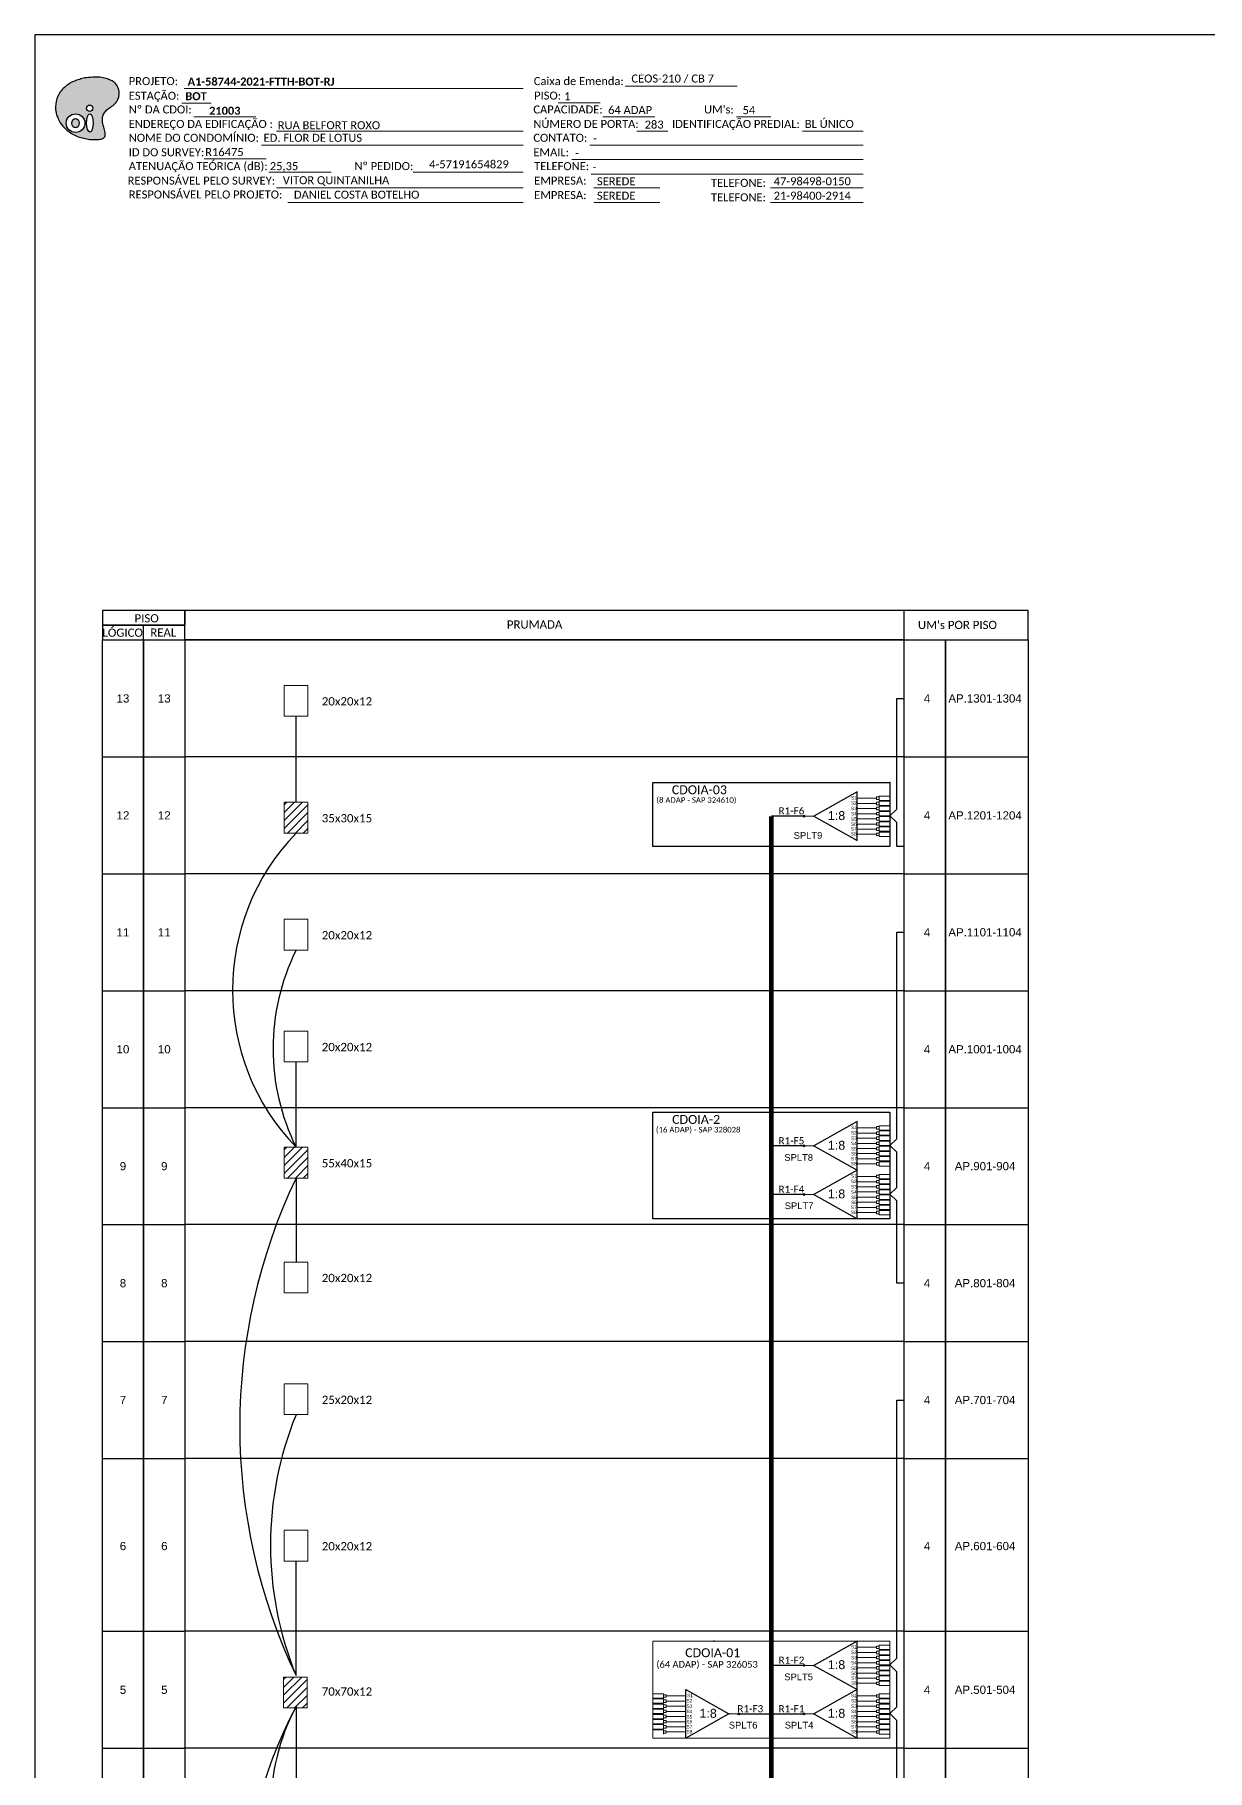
# Model space of a CAD drawing. Header units: millimetres. Extents: x 28810 to 29648, y 293521 to 294115.
# Drawn here: x 28809.7 to 29072.4, y 293726.1 to 294114.9 of the extents above; entities that cross this region are included whole.
import ezdxf
from ezdxf.enums import TextEntityAlignment as Align

# ---------------------------------------------------------------- set-up
doc = ezdxf.new("R2010")
doc.units = ezdxf.units.MM
doc.styles.add('ARIAL', font='arial.ttf')
doc.styles.add('WMF-Calibri0', font='calibri.ttf')
doc.styles.add('WMF-Calibri1', font='calibrib.ttf')

# ---------------------------------------------------------------- blocks, each defined once
blk = doc.blocks.new('OI')
h = blk.add_hatch(color=40)
edge = h.paths.add_edge_path()
edge.add_spline(control_points=[(4.35, -0.67), (3.92, -0.99), (3.26, -1.5), (2.81, -2.59), (2.9, -3.5), (3.06, -4.27), (3.31, -4.85), (3.37, -5.39), (3.4, -5.88), (3.2, -6.4), (2.54, -6.61), (1.65, -6.63), (0.55, -6.67), (-0.56, -6.42), (-1.61, -6.14), (-2.77, -5.61), (-3.92, -4.77), (-4.89, -3.7), (-5.34, -2.65), (-5.6, -1.94), (-5.85, -0.96), (-5.71, 0.47), (-5.1, 2.02), (-4.14, 3.02), (-3.3, 3.61), (-2.37, 4.16), (-1.36, 4.44), (-0.56, 4.7), (0.79, 4.85), (2.24, 4.97), (3.79, 4.57), (4.67, 4.21), (5.44, 3.65), (5.76, 2.99), (6.03, 2.21), (6.01, 1.46), (5.72, 0.64), (5.31, 0.08), (4.88, -0.38), (4.51, -0.55), (4.35, -0.67)], knot_values=[0, 0, 0, 0, 1.60434, 2.417191, 3.427595, 4.282808, 4.776746, 5.304182, 5.888771, 6.258406, 6.858137, 7.79129, 8.986195, 10.124242, 11.187857, 12.242908, 13.953784, 15.414161, 16.515391, 17.349188, 17.675853, 19.552021, 21.515531, 22.568638, 23.63245, 24.621084, 25.782718, 26.745347, 27.142653, 29.870543, 31.004649, 31.921532, 32.709589, 33.801391, 34.042471, 35.192333, 35.971461, 36.628871, 37.254359, 37.836911, 37.836911, 37.836911, 37.836911], degree=3, periodic=0)
h.paths.add_polyline_path([(1.13, -0.87, -1), (-0.04, -0.87, -1)], flags=16)
edge = h.paths.add_edge_path(flags=16)
edge.add_ellipse((0.56, -3.59), major_axis=(-0.02, 1.71), ratio=0.361305, start_angle=0, end_angle=360)
h.paths.add_polyline_path([(-0.36, -3.62, -1), (-3.8, -3.62, -1)], flags=16)
edge = h.paths.add_edge_path(flags=0)
edge.add_ellipse((-2.08, -3.62), major_axis=(0, 0.885), ratio=0.758294, start_angle=0, end_angle=360)
at = {"color": 40}
for centre, radius in [((-2.08, -3.62), 1.72), ((0.54, -0.87), 0.587)]:
    blk.add_circle(centre, radius, dxfattribs=at)
blk.add_ellipse((-2.08, -3.62), major_axis=(0, 0.885), ratio=0.758294, start_param=-3.141592653589792, end_param=3.141592653589792, dxfattribs=at)
blk.add_ellipse((0.56, -3.59), major_axis=(-0.02, 1.71), ratio=0.361305, dxfattribs=at)
at = {"color": 40, "start_tangent": (-0.800898, -0.598801), "end_tangent": (-0.800898, -0.598801)}
blk.add_spline([(4.35, -0.67), (3.2, -1.78), (2.9, -2.54), (2.92, -3.55), (3.12, -4.38), (3.28, -4.85), (3.37, -5.37), (3.35, -5.95), (3.2, -6.29), (2.66, -6.55), (1.73, -6.63), (0.54, -6.62), (-0.58, -6.41), (-1.6, -6.11), (-2.56, -5.67), (-3.95, -4.67), (-4.89, -3.56), (-5.37, -2.56), (-5.64, -1.78), (-5.72, -1.46), (-5.63, 0.42), (-4.84, 2.22), (-4.13, 2.99), (-3.27, 3.62), (-2.4, 4.09), (-1.3, 4.47), (-0.37, 4.72), (0.02, 4.77), (2.75, 4.8), (3.85, 4.53), (4.69, 4.16), (5.31, 3.68), (5.85, 2.73), (5.93, 2.5), (5.94, 1.35), (5.67, 0.62), (5.29, 0.08), (4.84, -0.36), (4.35, -0.67)], degree=3, dxfattribs=at)
blk = doc.blocks.new('SPLITTER_')
blk.add_point((0, 0))
at = {"style": 'ARIAL', "flags": 4}
blk.add_attdef('SPLT', (0, -3.26), '', height=1.5, dxfattribs=at)
blk = doc.blocks.new('LEG_64ADAP_ESQ')
blk.add_point((0, 0))
at = {"color": 1, "style": 'WMF-Calibri0', "flags": 4}
blk.add_attdef('CDO', (-4.08, -3.61), '', height=2, dxfattribs=at)
blk.add_attdef('MODELO', text='', height=1.5, dxfattribs=at).set_placement((-1.47, -5.97), align=Align.CENTER)
blk = doc.blocks.new('A$C415C251F')
at = {"color": 3}
blk.add_point((0, 0), dxfattribs=at)
blk = doc.blocks.new('SPLT_1-8_SC-APC')
at = {"color": 1}
blk.add_lwpolyline([(-7.37, -2.1), (-17.04, -7.55), (-7.37, -13), (-7.37, -2.1)], dxfattribs=at)
at = {"color": 3, "lineweight": 0}
for points in [[(-2.99, -3.51), (-7.37, -3.51)], [(-2.41, -3.02), (-2.41, -4)], [(-2.41, -3.02), (0, -3.02)], [(-7.37, -4.66), (-2.99, -4.66)], [(-7.37, -5.82), (-2.99, -5.82)], [(-7.37, -6.97), (-2.99, -6.97)], [(-2.41, -4), (0, -4)], [(-2.41, -4.17), (-2.41, -5.16)], [(-2.41, -4.17), (0, -4.17)], [(-2.41, -5.16), (0, -5.16)], [(-2.41, -5.32), (-2.41, -6.31)], [(-2.41, -5.32), (0, -5.32)], [(-2.41, -6.31), (0, -6.31)], [(-2.41, -6.48), (-2.41, -7.46)], [(-2.41, -6.48), (0, -6.48)], [(-2.41, -7.46), (0, -7.46)], [(-2.41, -7.63), (-2.41, -8.62)], [(-2.41, -7.63), (0, -7.63)], [(-7.37, -8.12), (-2.99, -8.12)], [(-7.37, -9.28), (-2.99, -9.28)], [(-7.37, -10.43), (-2.99, -10.43)], [(-7.37, -11.58), (-2.99, -11.58)], [(-2.41, -8.62), (0, -8.62)], [(-2.41, -8.78), (-2.41, -9.77)], [(-2.41, -8.78), (0, -8.78)], [(-2.41, -9.77), (0, -9.77)], [(-2.41, -9.94), (-2.41, -10.92)], [(-2.41, -9.94), (0, -9.94)], [(-2.41, -10.92), (0, -10.92)], [(-2.41, -11.09), (-2.41, -12.08)], [(-2.41, -11.09), (0, -11.09)], [(-2.41, -12.08), (0, -12.08)]]:
    blk.add_lwpolyline(points, dxfattribs=at)
for points in [[(-2.99, -3.22), (-2.41, -3.22), (-2.41, -3.8), (-2.99, -3.8)], [(-2.99, -4.38), (-2.41, -4.38), (-2.41, -4.95), (-2.99, -4.95)], [(-2.99, -5.53), (-2.41, -5.53), (-2.41, -6.1), (-2.99, -6.1)], [(-2.99, -6.68), (-2.41, -6.68), (-2.41, -7.26), (-2.99, -7.26)], [(-2.99, -7.84), (-2.41, -7.84), (-2.41, -8.41), (-2.99, -8.41)], [(-2.99, -8.99), (-2.41, -8.99), (-2.41, -9.56), (-2.99, -9.56)], [(-2.99, -10.14), (-2.41, -10.14), (-2.41, -10.72), (-2.99, -10.72)], [(-2.99, -11.3), (-2.41, -11.3), (-2.41, -11.87), (-2.99, -11.87)]]:
    blk.add_lwpolyline(points, close=True, dxfattribs=at)
at = {"color": 1, "lineweight": 0}
blk.add_lwpolyline([(-17.04, -7.55), (-19.26, -7.55)], dxfattribs=at)
at = {"color": 1, "style": 'ARIAL'}
for s, height, p in [('S1', 0.75, (-8.74, -3.78)), ('1:8', 2, (-13.91, -8.4)), ('S2', 0.75, (-8.74, -4.97)), ('S3', 0.75, (-8.74, -6.18)), ('S4', 0.75, (-8.74, -7.36)), ('S5', 0.75, (-8.74, -8.57)), ('S6', 0.75, (-8.74, -9.69)), ('S7', 0.75, (-8.74, -10.78)), ('S8', 0.75, (-8.74, -11.9))]:
    blk.add_text(s, height=height, dxfattribs=at).set_placement(p)

msp = doc.modelspace()

# ---------------------------------------------------------------- hatches: boundary and pattern name
h = msp.add_hatch()
h.set_pattern_fill('ANSI31', color=1, scale=10)
h.set_pattern_definition([(45, (16678.0968, 292159.9679), (-0.88388348, 0.88388348), [])])
h.paths.add_polyline_path([(28870.92, 293942.96), (28865.62, 293942.96), (28865.62, 293936.07), (28870.92, 293936.07)])
h = msp.add_hatch(color=3)
h.dxf.hatch_style = 1
edge = h.paths.add_edge_path()
edge.add_arc((28982.06, 293939.84), 0.205, 0, 360)
h = msp.add_hatch(color=3)
h.dxf.hatch_style = 1
edge = h.paths.add_edge_path()
edge.add_arc((28982.06, 293865.99), 0.205, 0, 360)
h = msp.add_hatch()
h.set_pattern_fill('ANSI31', color=1, scale=10)
h.set_pattern_definition([(45, (16678.0968, 292082.6927), (-0.88388348, 0.88388348), [])])
h.paths.add_polyline_path([(28870.92, 293865.69), (28865.62, 293865.69), (28865.62, 293858.79), (28870.92, 293858.79)])
h = msp.add_hatch(color=3)
h.dxf.hatch_style = 1
edge = h.paths.add_edge_path()
edge.add_arc((28982.06, 293855.09), 0.205, 0, 360)
h = msp.add_hatch(color=3)
h.dxf.hatch_style = 1
edge = h.paths.add_edge_path()
edge.add_arc((28982.06, 293749.63), 0.205, 0, 360)
h = msp.add_hatch()
h.set_pattern_fill('ANSI31', color=1, scale=10)
h.set_pattern_definition([(45, (16677.913, 291963.9982), (-0.88388348, 0.88388348), [])])
h.paths.add_polyline_path([(28870.73, 293746.99), (28865.44, 293746.99), (28865.44, 293740.1), (28870.73, 293740.1)])
h = msp.add_hatch(color=3)
h.dxf.hatch_style = 1
edge = h.paths.add_edge_path()
edge.add_arc((28967.46, 293738.74), 0.205, 0, 360)
h = msp.add_hatch(color=3)
h.dxf.hatch_style = 1
edge = h.paths.add_edge_path()
edge.add_arc((28982.06, 293738.74), 0.205, 0, 360)

# ---------------------------------------------------------------- linework, layer by layer
at = {"color": 0}
for p, q in [((28824.86, 293979.32), (28834.11, 293979.32)), ((28824.86, 293953.13), (28824.86, 293979.32)), ((28834.11, 293979.32), (28834.11, 293953.13)), ((28834.11, 293979.32), (28843.37, 293979.32)), ((28834.11, 293953.13), (28834.11, 293979.32)), ((29004.53, 293979.32), (28843.37, 293979.32)), ((28843.37, 293979.32), (28843.37, 293953.13)), ((29004.53, 293979.32), (29013.79, 293979.32)), ((29004.53, 293953.13), (29004.53, 293979.32)), ((29013.79, 293979.32), (29032.31, 293979.32)), ((29013.79, 293953.13), (29013.79, 293979.32)), ((29013.79, 293979.32), (29013.79, 293953.13)), ((29032.31, 293979.32), (29032.31, 293953.13)), ((28824.86, 293953.13), (28834.11, 293953.13)), ((28824.86, 293926.93), (28824.86, 293953.13)), ((28834.11, 293953.13), (28834.11, 293926.93)), ((28834.11, 293953.13), (28843.37, 293953.13)), ((28834.11, 293926.93), (28834.11, 293953.13)), ((29004.53, 293953.13), (28843.37, 293953.13)), ((28843.37, 293953.13), (28843.37, 293926.93)), ((29004.53, 293953.13), (29013.79, 293953.13)), ((29004.53, 293926.93), (29004.53, 293953.13)), ((29013.79, 293953.13), (29032.31, 293953.13)), ((29013.79, 293926.93), (29013.79, 293953.13)), ((29013.79, 293953.13), (29013.79, 293926.93)), ((29032.31, 293953.13), (29032.31, 293926.93)), ((28824.86, 293926.93), (28834.11, 293926.93)), ((28824.86, 293900.74), (28824.86, 293926.93)), ((28834.11, 293926.93), (28834.11, 293900.74)), ((28834.11, 293926.93), (28843.37, 293926.93)), ((28834.11, 293900.74), (28834.11, 293926.93)), ((29004.53, 293926.93), (28843.37, 293926.93)), ((28843.37, 293926.93), (28843.37, 293900.74)), ((29004.53, 293926.93), (29013.79, 293926.93)), ((29004.53, 293900.74), (29004.53, 293926.93)), ((29013.79, 293926.93), (29032.31, 293926.93)), ((29013.79, 293900.74), (29013.79, 293926.93)), ((29013.79, 293926.93), (29013.79, 293900.74)), ((29032.31, 293926.93), (29032.31, 293900.74)), ((28824.86, 293900.74), (28834.11, 293900.74)), ((28824.86, 293874.54), (28824.86, 293900.74)), ((28834.11, 293900.74), (28834.11, 293874.54)), ((28834.11, 293900.74), (28843.37, 293900.74)), ((28834.11, 293874.54), (28834.11, 293900.74)), ((29004.53, 293900.74), (28843.37, 293900.74)), ((28843.37, 293900.74), (28843.37, 293874.54)), ((29004.53, 293900.74), (29013.79, 293900.74)), ((29004.53, 293874.54), (29004.53, 293900.74)), ((29013.79, 293900.74), (29032.31, 293900.74)), ((29013.79, 293874.54), (29013.79, 293900.74)), ((29013.79, 293900.74), (29013.79, 293874.54)), ((29032.31, 293900.74), (29032.31, 293874.54)), ((28824.86, 293874.54), (28834.11, 293874.54)), ((28824.86, 293848.35), (28824.86, 293874.54)), ((28834.11, 293874.54), (28834.11, 293848.35)), ((28834.11, 293874.54), (28843.37, 293874.54)), ((28834.11, 293848.35), (28834.11, 293874.54)), ((29004.53, 293874.54), (28843.37, 293874.54)), ((28843.37, 293874.54), (28843.37, 293848.35)), ((29004.53, 293874.54), (29013.79, 293874.54)), ((29004.53, 293848.35), (29004.53, 293874.54)), ((29013.79, 293874.54), (29032.31, 293874.54)), ((29013.79, 293848.35), (29013.79, 293874.54)), ((29013.79, 293874.54), (29013.79, 293848.35)), ((29032.31, 293874.54), (29032.31, 293848.35)), ((28824.86, 293848.35), (28834.11, 293848.35)), ((28824.86, 293822.15), (28824.86, 293848.35)), ((28834.11, 293848.35), (28834.11, 293822.15)), ((28834.11, 293848.35), (28843.37, 293848.35)), ((28834.11, 293822.15), (28834.11, 293848.35)), ((29004.53, 293848.35), (28843.37, 293848.35)), ((28843.37, 293848.35), (28843.37, 293822.15)), ((29004.53, 293848.35), (29013.79, 293848.35)), ((29004.53, 293822.15), (29004.53, 293848.35)), ((29013.79, 293848.35), (29032.31, 293848.35)), ((29013.79, 293822.15), (29013.79, 293848.35)), ((29013.79, 293848.35), (29013.79, 293822.15)), ((29032.31, 293848.35), (29032.31, 293822.15)), ((28824.86, 293822.15), (28834.11, 293822.15)), ((28824.86, 293795.96), (28824.86, 293822.15)), ((28834.11, 293822.15), (28834.11, 293795.96)), ((28834.11, 293822.15), (28843.37, 293822.15)), ((28834.11, 293795.96), (28834.11, 293822.15)), ((29004.53, 293822.15), (28843.37, 293822.15)), ((28843.37, 293822.15), (28843.37, 293795.96)), ((29004.53, 293822.15), (29013.79, 293822.15)), ((29004.53, 293795.96), (29004.53, 293822.15)), ((29013.79, 293822.15), (29032.31, 293822.15)), ((29013.79, 293795.96), (29013.79, 293822.15)), ((29013.79, 293822.15), (29013.79, 293795.96)), ((29032.31, 293822.15), (29032.31, 293795.96)), ((28824.86, 293795.96), (28834.11, 293795.96)), ((28824.86, 293757.26), (28824.86, 293795.96)), ((28834.11, 293795.96), (28834.11, 293757.26)), ((28834.11, 293795.96), (28843.37, 293795.96)), ((28834.11, 293757.26), (28834.11, 293795.96)), ((29004.53, 293795.96), (28843.37, 293795.96)), ((28843.37, 293795.96), (28843.37, 293757.26)), ((29004.53, 293795.96), (29013.79, 293795.96)), ((29004.53, 293757.26), (29004.53, 293795.96)), ((29013.79, 293795.96), (29032.31, 293795.96)), ((29013.79, 293757.26), (29013.79, 293795.96)), ((29013.79, 293795.96), (29013.79, 293757.26)), ((29032.31, 293795.96), (29032.31, 293757.26)), ((28824.86, 293757.26), (28834.11, 293757.26)), ((28824.86, 293731.06), (28824.86, 293757.26)), ((28834.11, 293757.26), (28834.11, 293731.06)), ((28834.11, 293757.26), (28843.37, 293757.26)), ((28834.11, 293731.06), (28834.11, 293757.26)), ((29004.53, 293757.26), (28843.37, 293757.26)), ((28843.37, 293757.26), (28843.37, 293731.06)), ((29004.53, 293757.26), (29013.79, 293757.26)), ((29004.53, 293731.06), (29004.53, 293757.26)), ((29013.79, 293757.26), (29032.31, 293757.26)), ((29013.79, 293731.06), (29013.79, 293757.26)), ((29013.79, 293757.26), (29013.79, 293731.06)), ((29032.31, 293757.26), (29032.31, 293731.06)), ((28824.86, 293731.06), (28834.11, 293731.06)), ((28824.86, 293704.87), (28824.86, 293731.06)), ((28834.11, 293731.06), (28834.11, 293704.87)), ((28834.11, 293731.06), (28843.37, 293731.06)), ((28834.11, 293704.87), (28834.11, 293731.06)), ((29004.53, 293731.06), (28843.37, 293731.06)), ((28843.37, 293731.06), (28843.37, 293704.87)), ((29004.53, 293731.06), (29013.79, 293731.06)), ((29004.53, 293704.87), (29004.53, 293731.06)), ((29013.79, 293731.06), (29032.31, 293731.06)), ((29013.79, 293704.87), (29013.79, 293731.06)), ((29013.79, 293731.06), (29013.79, 293704.87)), ((29032.31, 293731.06), (29032.31, 293704.87))]:
    msp.add_line(p, q, dxfattribs=at)
for points in [[(28809.7, 293520.91), (29648.27, 293520.91), (29648.27, 294114.91), (28809.7, 294114.91), (28809.7, 293520.91)], [(28834.11, 293979.32), (28834.11, 293982.61)], [(28843.37, 293979.32), (29032.31, 293979.32), (29032.31, 293985.9), (28843.37, 293985.9), (28843.37, 293985.9), (28843.37, 293982.61)], [(29004.52, 293979.32), (29004.52, 293985.9)]]:
    msp.add_lwpolyline(points)
at = {"color": 7, "lineweight": 0}
for points in [[(28941.99, 294103.36), (28967.12, 294103.36)], [(28842.66, 294099.59), (28849.21, 294099.59)], [(28843.18, 294102.87), (28919.15, 294102.87)], [(28926.95, 294099.63), (28936.43, 294099.63)], [(28845.32, 294096.52), (28859.26, 294096.52)], [(28936.99, 294096.52), (28948.61, 294096.52)], [(28966.94, 294096.52), (28974.6, 294096.52)], [(28863.89, 294093.28), (28919.15, 294093.28)], [(28944.58, 294093.28), (28951.52, 294093.28)], [(28981.75, 294093.28), (28995.31, 294093.28)], [(28860.48, 294090.17), (28919.15, 294090.17)], [(28934.11, 294090.17), (28995.34, 294090.17)], [(28847.64, 294087.11), (28861.58, 294087.11)], [(28862.18, 294084.14), (28876.12, 294084.14)], [(28894.51, 294084.15), (28919, 294084.15)], [(28895.01, 294084.15), (28919.16, 294084.15)], [(28930.07, 294086.93), (28995.34, 294086.93)], [(28934.36, 294083.7), (28995.34, 294083.7)], [(28863.89, 294080.58), (28919.15, 294080.58)], [(28934.96, 294080.58), (28949.76, 294080.58)], [(28974.57, 294080.58), (28995.34, 294080.58)], [(28866.38, 294077.35), (28919.15, 294077.35)], [(28934.96, 294077.35), (28949.76, 294077.35)], [(28974.57, 294077.35), (28995.34, 294077.35)]]:
    msp.add_lwpolyline(points, dxfattribs=at)
for points in [[(28824.86, 293982.61), (28843.37, 293982.61), (28843.37, 293985.9), (28824.86, 293985.9)], [(28824.86, 293979.32), (28843.37, 293979.32), (28843.37, 293982.61), (28824.86, 293982.61)]]:
    msp.add_lwpolyline(points, close=True)
at = {"lineweight": 0}
for points in [[(28865.62, 293969.16), (28870.92, 293969.16), (28870.92, 293962.26), (28865.62, 293962.26)], [(28865.62, 293916.77), (28870.92, 293916.77), (28870.92, 293909.87), (28865.62, 293909.87)], [(28865.62, 293839.97), (28870.92, 293839.97), (28870.92, 293833.08), (28865.62, 293833.08)], [(28865.62, 293812.68), (28870.92, 293812.68), (28870.92, 293805.79), (28865.62, 293805.79)]]:
    msp.add_lwpolyline(points, close=True, dxfattribs=at)
at = {"color": 3}
for points in [[(29004.53, 293933.06), (29002.88, 293933.06), (29002.88, 293938.41), (29001.32, 293939.92), (29002.88, 293941.43), (29002.88, 293966.23), (29004.53, 293966.23)], [(28868.27, 293942.96), (28868.27, 293962.26)], [(29002.88, 293857.84), (29002.88, 293857.84), (29002.88, 293864.56), (29001.32, 293866.07), (29002.88, 293867.58), (29002.88, 293913.84), (29004.54, 293913.84)], [(28868.27, 293865.69), (28868.27, 293884.81)], [(28868.27, 293858.79), (28868.27, 293839.97)], [(29004.53, 293835.25), (29002.88, 293835.25), (29002.88, 293853.66), (29001.32, 293855.17), (29002.88, 293856.68), (29002.88, 293857.84)], [(29002.88, 293741.49), (29002.88, 293741.49), (29002.88, 293748.21), (29001.32, 293749.72), (29002.88, 293751.22), (29002.88, 293809.06), (29004.53, 293809.06)], [(28868.27, 293747.34), (28868.27, 293773)], [(28868.27, 293740.44), (28868.27, 293722.03)], [(29004.53, 293691.77), (29002.88, 293691.77), (29002.88, 293737.31), (29001.32, 293738.82), (29002.88, 293740.33), (29002.88, 293741.49)]]:
    msp.add_lwpolyline(points, dxfattribs=at)
at = {"color": 1}
for points in [[(28948.19, 293947.38), (29001.32, 293947.38), (29001.32, 293933.06), (28948.19, 293933.06)], [(28948.19, 293873.53), (29001.32, 293873.53), (29001.32, 293849.64), (28948.19, 293849.64)]]:
    msp.add_lwpolyline(points, close=True, dxfattribs=at)
at = {"color": 1, "lineweight": 0}
for points in [[(28865.62, 293942.96), (28870.92, 293942.96), (28870.92, 293936.07), (28865.62, 293936.07)], [(28865.62, 293865.69), (28870.92, 293865.69), (28870.92, 293858.79), (28865.62, 293858.79)], [(28948.19, 293755.07), (29001.32, 293755.07), (29001.32, 293733.29), (28948.19, 293733.29)], [(28865.44, 293746.99), (28870.73, 293746.99), (28870.73, 293740.1), (28865.44, 293740.1)]]:
    msp.add_lwpolyline(points, close=True, dxfattribs=at)
at = {"color": 5, "const_width": 1}
for points in [[(28974.75, 293738.74), (28974.75, 293939.84)], [(28974.75, 293738.74), (28974.75, 293657.62)]]:
    msp.add_lwpolyline(points, dxfattribs=at)
at = {"color": 5}
for points in [[(28981.85, 293939.84), (28974.75, 293939.84)], [(28981.85, 293865.99), (28974.75, 293865.99)], [(28981.85, 293855.09), (28974.75, 293855.09)], [(28982.06, 293749.63), (28974.75, 293749.63)], [(28967.45, 293738.74), (28982.06, 293738.74)]]:
    msp.add_lwpolyline(points, dxfattribs=at)
at = {"color": 0, "lineweight": 0}
for points in [[(28865.62, 293891.71), (28870.92, 293891.71), (28870.92, 293884.81), (28865.62, 293884.81)], [(28865.62, 293779.9), (28870.92, 293779.9), (28870.92, 293773), (28865.62, 293773)]]:
    msp.add_lwpolyline(points, close=True, dxfattribs=at)
at = {"color": 1}
for points in [[(29001.32, 293849.64), (29001.32, 293849.64), (29001.32, 293849.64), (28948.19, 293849.64), (28948.19, 293873.53), (28948.19, 293873.53)], [(28993.95, 293871.43), (28984.28, 293865.99), (28993.95, 293860.54), (28993.95, 293871.43)], [(28993.95, 293860.54), (28984.28, 293855.09), (28993.95, 293849.64), (28993.95, 293860.54)], [(28993.95, 293755.08), (28984.28, 293749.63), (28993.95, 293744.19), (28993.95, 293755.08)], [(28955.56, 293744.19), (28965.22, 293738.74), (28955.56, 293733.29), (28955.56, 293744.19)], [(28993.95, 293744.19), (28984.28, 293738.74), (28993.95, 293733.29), (28993.95, 293744.19)]]:
    msp.add_lwpolyline(points, dxfattribs=at)
at = {"color": 3, "lineweight": 0}
for points in [[(28998.32, 293870.02), (28993.95, 293870.02)], [(28998.9, 293870.52), (28998.9, 293869.53)], [(28998.9, 293870.52), (29001.32, 293870.52)], [(28993.95, 293868.87), (28998.32, 293868.87)], [(28993.95, 293867.72), (28998.32, 293867.72)], [(28993.95, 293866.56), (28998.32, 293866.56)], [(28998.9, 293869.53), (29001.32, 293869.53)], [(28998.9, 293869.36), (28998.9, 293868.38)], [(28998.9, 293869.36), (29001.32, 293869.36)], [(28998.9, 293868.38), (29001.32, 293868.38)], [(28998.9, 293868.21), (28998.9, 293867.22)], [(28998.9, 293868.21), (29001.32, 293868.21)], [(28998.9, 293867.22), (29001.32, 293867.22)], [(28998.9, 293867.06), (28998.9, 293866.07)], [(28998.9, 293867.06), (29001.32, 293867.06)], [(28998.9, 293866.07), (29001.32, 293866.07)], [(28993.95, 293865.41), (28998.32, 293865.41)], [(28993.95, 293864.26), (28998.32, 293864.26)], [(28993.95, 293863.1), (28998.32, 293863.1)], [(28998.9, 293865.9), (28998.9, 293864.92)], [(28998.9, 293865.9), (29001.32, 293865.9)], [(28998.9, 293864.92), (29001.32, 293864.92)], [(28998.9, 293864.75), (28998.9, 293863.76)], [(28998.9, 293864.75), (29001.32, 293864.75)], [(28998.9, 293863.76), (29001.32, 293863.76)], [(28998.9, 293863.6), (28998.9, 293862.61)], [(28998.9, 293863.6), (29001.32, 293863.6)], [(28998.9, 293862.61), (29001.32, 293862.61)], [(28998.9, 293862.44), (28998.9, 293861.46)], [(28998.9, 293862.44), (29001.32, 293862.44)], [(28993.95, 293861.95), (28998.32, 293861.95)], [(28998.32, 293859.13), (28993.95, 293859.13)], [(28998.9, 293861.46), (29001.32, 293861.46)], [(28998.9, 293859.62), (28998.9, 293858.63)], [(28998.9, 293859.62), (29001.32, 293859.62)], [(28998.9, 293858.63), (29001.32, 293858.63)], [(28998.9, 293858.47), (28998.9, 293857.48)], [(28998.9, 293858.47), (29001.32, 293858.47)], [(28993.95, 293857.97), (28998.32, 293857.97)], [(28993.95, 293856.82), (28998.32, 293856.82)], [(28993.95, 293855.67), (28998.32, 293855.67)], [(28993.95, 293854.51), (28998.32, 293854.51)], [(28998.9, 293857.48), (29001.32, 293857.48)], [(28998.9, 293857.31), (28998.9, 293856.33)], [(28998.9, 293857.31), (29001.32, 293857.31)], [(28998.9, 293856.33), (29001.32, 293856.33)], [(28998.9, 293856.16), (28998.9, 293855.17)], [(28998.9, 293856.16), (29001.32, 293856.16)], [(28998.9, 293855.17), (29001.32, 293855.17)], [(28998.9, 293855.01), (28998.9, 293854.02)], [(28998.9, 293855.01), (29001.32, 293855.01)], [(28993.95, 293853.36), (28998.32, 293853.36)], [(28993.95, 293852.21), (28998.32, 293852.21)], [(28993.95, 293851.05), (28998.32, 293851.05)], [(28998.9, 293854.02), (29001.32, 293854.02)], [(28998.9, 293853.85), (28998.9, 293852.87)], [(28998.9, 293853.85), (29001.32, 293853.85)], [(28998.9, 293852.87), (29001.32, 293852.87)], [(28998.9, 293852.7), (28998.9, 293851.71)], [(28998.9, 293852.7), (29001.32, 293852.7)], [(28998.9, 293851.71), (29001.32, 293851.71)], [(28998.9, 293851.55), (28998.9, 293850.56)], [(28998.9, 293851.55), (29001.32, 293851.55)], [(28998.9, 293850.56), (29001.32, 293850.56)], [(28998.32, 293753.67), (28993.95, 293753.67)], [(28998.9, 293754.16), (28998.9, 293753.18)], [(28998.9, 293754.16), (29001.32, 293754.16)], [(28993.95, 293752.52), (28998.32, 293752.52)], [(28993.95, 293751.36), (28998.32, 293751.36)], [(28993.95, 293750.21), (28998.32, 293750.21)], [(28998.9, 293753.18), (29001.32, 293753.18)], [(28998.9, 293753.01), (28998.9, 293752.02)], [(28998.9, 293753.01), (29001.32, 293753.01)], [(28998.9, 293752.02), (29001.32, 293752.02)], [(28998.9, 293751.86), (28998.9, 293750.87)], [(28998.9, 293751.86), (29001.32, 293751.86)], [(28998.9, 293750.87), (29001.32, 293750.87)], [(28998.9, 293750.7), (28998.9, 293749.72)], [(28998.9, 293750.7), (29001.32, 293750.7)], [(28998.9, 293749.72), (29001.32, 293749.72)], [(28998.9, 293749.55), (28998.9, 293748.56)], [(28998.9, 293749.55), (29001.32, 293749.55)], [(28993.95, 293749.06), (28998.32, 293749.06)], [(28993.95, 293747.9), (28998.32, 293747.9)], [(28993.95, 293746.75), (28998.32, 293746.75)], [(28993.95, 293745.6), (28998.32, 293745.6)], [(28998.9, 293748.56), (29001.32, 293748.56)], [(28998.9, 293748.4), (28998.9, 293747.41)], [(28998.9, 293748.4), (29001.32, 293748.4)], [(28998.9, 293747.41), (29001.32, 293747.41)], [(28998.9, 293747.25), (28998.9, 293746.26)], [(28998.9, 293747.25), (29001.32, 293747.25)], [(28998.9, 293746.26), (29001.32, 293746.26)], [(28998.9, 293746.09), (28998.9, 293745.11)], [(28998.9, 293746.09), (29001.32, 293746.09)], [(28950.6, 293743.27), (28948.19, 293743.27)], [(28950.6, 293742.28), (28948.19, 293742.28)], [(28950.6, 293742.11), (28948.19, 293742.11)], [(28950.6, 293743.27), (28950.6, 293742.28)], [(28950.6, 293742.11), (28950.6, 293741.13)], [(28951.18, 293742.77), (28955.56, 293742.77)], [(28955.56, 293741.62), (28951.18, 293741.62)], [(28998.32, 293742.77), (28993.95, 293742.77)], [(28993.95, 293741.62), (28998.32, 293741.62)], [(28998.9, 293745.11), (29001.32, 293745.11)], [(28998.9, 293743.27), (28998.9, 293742.28)], [(28998.9, 293743.27), (29001.32, 293743.27)], [(28998.9, 293742.28), (29001.32, 293742.28)], [(28998.9, 293742.11), (28998.9, 293741.13)], [(28998.9, 293742.11), (29001.32, 293742.11)], [(28950.6, 293741.13), (28948.19, 293741.13)], [(28950.6, 293740.96), (28948.19, 293740.96)], [(28950.6, 293739.97), (28948.19, 293739.97)], [(28950.6, 293739.81), (28948.19, 293739.81)], [(28950.6, 293738.82), (28948.19, 293738.82)], [(28950.6, 293738.65), (28948.19, 293738.65)], [(28950.6, 293740.96), (28950.6, 293739.97)], [(28950.6, 293739.81), (28950.6, 293738.82)], [(28950.6, 293738.65), (28950.6, 293737.67)], [(28955.56, 293740.47), (28951.18, 293740.47)], [(28955.56, 293739.31), (28951.18, 293739.31)], [(28955.56, 293738.16), (28951.18, 293738.16)], [(28993.95, 293740.47), (28998.32, 293740.47)], [(28993.95, 293739.31), (28998.32, 293739.31)], [(28993.95, 293738.16), (28998.32, 293738.16)], [(28998.9, 293741.13), (29001.32, 293741.13)], [(28998.9, 293740.96), (28998.9, 293739.97)], [(28998.9, 293740.96), (29001.32, 293740.96)], [(28998.9, 293739.97), (29001.32, 293739.97)], [(28998.9, 293739.81), (28998.9, 293738.82)], [(28998.9, 293739.81), (29001.32, 293739.81)], [(28998.9, 293738.82), (29001.32, 293738.82)], [(28998.9, 293738.65), (28998.9, 293737.67)], [(28998.9, 293738.65), (29001.32, 293738.65)], [(28950.6, 293737.67), (28948.19, 293737.67)], [(28950.6, 293737.5), (28948.19, 293737.5)], [(28950.6, 293736.51), (28948.19, 293736.51)], [(28950.6, 293736.35), (28948.19, 293736.35)], [(28950.6, 293735.36), (28948.19, 293735.36)], [(28950.6, 293735.2), (28948.19, 293735.2)], [(28950.6, 293737.5), (28950.6, 293736.51)], [(28950.6, 293736.35), (28950.6, 293735.36)], [(28950.6, 293735.2), (28950.6, 293734.21)], [(28955.56, 293737.01), (28951.18, 293737.01)], [(28955.56, 293735.86), (28951.18, 293735.86)], [(28955.56, 293734.7), (28951.18, 293734.7)], [(28993.95, 293737.01), (28998.32, 293737.01)], [(28993.95, 293735.86), (28998.32, 293735.86)], [(28993.95, 293734.7), (28998.32, 293734.7)], [(28998.9, 293737.67), (29001.32, 293737.67)], [(28998.9, 293737.5), (28998.9, 293736.51)], [(28998.9, 293737.5), (29001.32, 293737.5)], [(28998.9, 293736.51), (29001.32, 293736.51)], [(28998.9, 293736.35), (28998.9, 293735.36)], [(28998.9, 293736.35), (29001.32, 293736.35)], [(28998.9, 293735.36), (29001.32, 293735.36)], [(28998.9, 293735.2), (28998.9, 293734.21)], [(28998.9, 293735.2), (29001.32, 293735.2)], [(28998.9, 293734.21), (29001.32, 293734.21)]]:
    msp.add_lwpolyline(points, dxfattribs=at)
for points in [[(28998.32, 293870.31), (28998.9, 293870.31), (28998.9, 293869.74), (28998.32, 293869.74)], [(28998.32, 293869.16), (28998.9, 293869.16), (28998.9, 293868.58), (28998.32, 293868.58)], [(28998.32, 293868), (28998.9, 293868), (28998.9, 293867.43), (28998.32, 293867.43)], [(28998.32, 293866.85), (28998.9, 293866.85), (28998.9, 293866.28), (28998.32, 293866.28)], [(28998.32, 293865.7), (28998.9, 293865.7), (28998.9, 293865.12), (28998.32, 293865.12)], [(28998.32, 293864.54), (28998.9, 293864.54), (28998.9, 293863.97), (28998.32, 293863.97)], [(28998.32, 293863.39), (28998.9, 293863.39), (28998.9, 293862.82), (28998.32, 293862.82)], [(28998.32, 293862.24), (28998.9, 293862.24), (28998.9, 293861.67), (28998.32, 293861.67)], [(28998.32, 293859.41), (28998.9, 293859.41), (28998.9, 293858.84), (28998.32, 293858.84)], [(28998.32, 293858.26), (28998.9, 293858.26), (28998.9, 293857.69), (28998.32, 293857.69)], [(28998.32, 293857.11), (28998.9, 293857.11), (28998.9, 293856.53), (28998.32, 293856.53)], [(28998.32, 293855.95), (28998.9, 293855.95), (28998.9, 293855.38), (28998.32, 293855.38)], [(28998.32, 293854.8), (28998.9, 293854.8), (28998.9, 293854.23), (28998.32, 293854.23)], [(28998.32, 293853.65), (28998.9, 293853.65), (28998.9, 293853.07), (28998.32, 293853.07)], [(28998.32, 293852.49), (28998.9, 293852.49), (28998.9, 293851.92), (28998.32, 293851.92)], [(28998.32, 293851.34), (28998.9, 293851.34), (28998.9, 293850.77), (28998.32, 293850.77)], [(28998.32, 293753.96), (28998.9, 293753.96), (28998.9, 293753.38), (28998.32, 293753.38)], [(28998.32, 293752.8), (28998.9, 293752.8), (28998.9, 293752.23), (28998.32, 293752.23)], [(28998.32, 293751.65), (28998.9, 293751.65), (28998.9, 293751.08), (28998.32, 293751.08)], [(28998.32, 293750.5), (28998.9, 293750.5), (28998.9, 293749.92), (28998.32, 293749.92)], [(28998.32, 293749.34), (28998.9, 293749.34), (28998.9, 293748.77), (28998.32, 293748.77)], [(28998.32, 293748.19), (28998.9, 293748.19), (28998.9, 293747.62), (28998.32, 293747.62)], [(28998.32, 293747.04), (28998.9, 293747.04), (28998.9, 293746.47), (28998.32, 293746.47)], [(28998.32, 293745.89), (28998.9, 293745.89), (28998.9, 293745.31), (28998.32, 293745.31)], [(28951.18, 293743.06), (28950.6, 293743.06), (28950.6, 293742.49), (28951.18, 293742.49)], [(28951.18, 293741.91), (28950.6, 293741.91), (28950.6, 293741.33), (28951.18, 293741.33)], [(28998.32, 293743.06), (28998.9, 293743.06), (28998.9, 293742.49), (28998.32, 293742.49)], [(28998.32, 293741.91), (28998.9, 293741.91), (28998.9, 293741.33), (28998.32, 293741.33)], [(28951.18, 293740.75), (28950.6, 293740.75), (28950.6, 293740.18), (28951.18, 293740.18)], [(28951.18, 293739.6), (28950.6, 293739.6), (28950.6, 293739.03), (28951.18, 293739.03)], [(28951.18, 293738.45), (28950.6, 293738.45), (28950.6, 293737.87), (28951.18, 293737.87)], [(28998.32, 293740.75), (28998.9, 293740.75), (28998.9, 293740.18), (28998.32, 293740.18)], [(28998.32, 293739.6), (28998.9, 293739.6), (28998.9, 293739.03), (28998.32, 293739.03)], [(28998.32, 293738.45), (28998.9, 293738.45), (28998.9, 293737.87), (28998.32, 293737.87)], [(28951.18, 293737.29), (28950.6, 293737.29), (28950.6, 293736.72), (28951.18, 293736.72)], [(28951.18, 293736.14), (28950.6, 293736.14), (28950.6, 293735.57), (28951.18, 293735.57)], [(28951.18, 293734.99), (28950.6, 293734.99), (28950.6, 293734.42), (28951.18, 293734.42)], [(28998.32, 293737.29), (28998.9, 293737.29), (28998.9, 293736.72), (28998.32, 293736.72)], [(28998.32, 293736.14), (28998.9, 293736.14), (28998.9, 293735.57), (28998.32, 293735.57)], [(28998.32, 293734.99), (28998.9, 293734.99), (28998.9, 293734.42), (28998.32, 293734.42)]]:
    msp.add_lwpolyline(points, close=True, dxfattribs=at)
at = {"color": 1, "lineweight": 0}
for points in [[(28984.28, 293865.99), (28982.06, 293865.99)], [(28984.28, 293855.09), (28982.06, 293855.09)], [(28984.28, 293749.63), (28982.06, 293749.63)], [(28965.22, 293738.74), (28967.45, 293738.74)], [(28984.28, 293738.74), (28982.06, 293738.74)]]:
    msp.add_lwpolyline(points, dxfattribs=at)
at = {"color": 3}
for centre in [(28982.06, 293939.84), (28982.06, 293865.99), (28982.06, 293855.09), (28982.06, 293749.63), (28967.46, 293738.74), (28982.06, 293738.74)]:
    msp.add_circle(centre, 0.205, dxfattribs=at)
for centre, radius, start, end in [((28904.6, 293900.88), 50.58, 135.9158, 224.0842), ((28912.99, 293887.78), 49.88, 153.7106, 206.2894), ((28985.04, 293803.07), 129.39, 154.4894, 205.5106), ((28939.65, 293776.56), 77.13, 157.7366, 202.2634), ((28959.78, 293692.04), 103.52, 152.1238, 207.8762), ((28911.32, 293717.56), 48.75, 152.0012, 207.9988)]:
    msp.add_arc(centre, radius, start, end, dxfattribs=at)
for p in [(28984.28, 293865.99), (28984.28, 293749.63), (28965.22, 293738.74)]:
    msp.add_point(p)

# ---------------------------------------------------------------- block references
at = {"color": 7, "xscale": 1.213923925163967, "yscale": 1.213923925163967, "zscale": 1.213923925163967, "rotation": 0.1532896023949059}
msp.add_blockref('OI', (28821.37, 294099.49), dxfattribs=at)
at = {"color": 3}
for name in ['SPLT_1-8_SC-APC', 'A$C415C251F']:
    msp.add_blockref(name, (29001.32, 293947.38), dxfattribs=at)
ref = msp.add_blockref('SPLITTER_', (28984.28, 293855.09), dxfattribs=dict(xscale=-1))
ref.add_attrib('SPLT', 'SPLT7', (28977.75, 293851.83), dxfattribs={"height": 1.5, "style": 'ARIAL'})
ref = msp.add_blockref('LEG_64ADAP_ESQ', (28961.83, 293755.07))
ref.add_attrib('CDO', 'CDOIA-01', (28955.44, 293751.46), dxfattribs={"color": 1, "height": 2, "style": 'WMF-Calibri0'})
ref.add_attrib('MODELO', '(64 ADAP) - SAP 326053', dxfattribs={"color": 1, "height": 1.5, "style": 'WMF-Calibri0'}).set_placement((28960.35, 293749.1), align=Align.CENTER)
ref = msp.add_blockref('SPLITTER_', (28984.28, 293738.74), dxfattribs=dict(xscale=-1))
ref.add_attrib('SPLT', 'SPLT4', (28977.75, 293735.48), dxfattribs={"height": 1.5, "style": 'ARIAL'})

# ---------------------------------------------------------------- texts
at = {"color": 7, "lineweight": 0, "style": 'WMF-Calibri0'}
for s, height, p in [('PROJETO:', 1.793, (28830.78, 294103.62)), ('Caixa de Emenda:', 1.7927, (28921.53, 294103.62)), ('ESTAÇÃO:', 1.793, (28830.78, 294100.34)), ('PISO:', 1.793, (28921.6, 294100.38)), ('ENDEREÇO DA EDIFICAÇÃO :', 1.7927, (28830.78, 294094.03)), ('Nº DA CDOI:', 1.7927, (28830.78, 294097.27)), ('CAPACIDADE:', 1.7927, (28921.42, 294097.27)), ('NÚMERO DE PORTA:', 1.7927, (28921.42, 294094.03)), ('IDENTIFICAÇÃO PREDIAL:', 1.7927, (28952.5, 294094.03)), ("UM's:", 1.793, (28959.67, 294097.27)), ('BL ÚNICO', 1.793, (28982.25, 294094.03)), ('NOME DO CONDOMÍNIO:', 1.7927, (28830.78, 294090.92)), ('ED. FLOR DE LOTUS', 1.7927, (28860.99, 294090.92)), ('CONTATO:', 1.793, (28921.42, 294090.92)), ('ID DO SURVEY:', 1.7927, (28830.78, 294087.68)), ('EMAIL:', 1.793, (28921.42, 294087.68)), ('ATENUAÇÃO TEÓRICA (dB):', 1.7927, (28830.78, 294084.57)), ('25,35 ', 1.793, (28862.39, 294084.57)), ('Nº PEDIDO:', 1.793, (28881.36, 294084.58)), ('TELEFONE:', 1.793, (28921.6, 294084.57)), ('RESPONSÁVEL PELO SURVEY:', 1.7927, (28830.53, 294081.33)), ('RESPONSÁVEL PELO PROJETO:', 1.7927, (28830.78, 294078.22)), ('EMPRESA:', 1.793, (28921.6, 294081.33)), ('EMPRESA:', 1.793, (28921.6, 294078.09)), ('TELEFONE:', 1.793, (28961.21, 294080.83)), ('TELEFONE:', 1.793, (28961.21, 294077.59))]:
    msp.add_text(s, height=height, dxfattribs=at).set_placement(p)
at = {"color": 7, "linetype": 'Continuous'}
for s, height, style, p in [('A1-58744-2021-FTTH-BOT-RJ', 1.7927, 'WMF-Calibri1', (28843.97, 294103.52)), ('CEOS-210 / CB 7', 1.7927, 'WMF-Calibri0', (28943.39, 294104.2)), ('BOT', 1.793, 'WMF-Calibri1', (28843.45, 294100.24)), ('1', 1.79, 'WMF-Calibri0', (28928.3, 294100.23)), ('RUA BELFORT ROXO', 1.7927, 'WMF-Calibri0', (28864.16, 294093.74)), ('64 ADAP', 1.793, 'WMF-Calibri0', (28938.17, 294097.14)), ('283', 1.793, 'WMF-Calibri0', (28946.36, 294093.88)), ('54', 1.793, 'WMF-Calibri0', (28968.29, 294097.12)), ('-', 1.79, 'WMF-Calibri0', (28934.8, 294090.8)), ('R16475', 1.793, 'WMF-Calibri0', (28847.91, 294087.72)), ('-', 1.79, 'WMF-Calibri0', (28930.77, 294087.53)), ('-', 1.79, 'WMF-Calibri0', (28934.72, 294084.41)), ('VITOR QUINTANILHA', 1.7927, 'WMF-Calibri0', (28865.29, 294081.42)), ('DANIEL COSTA BOTELHO', 1.7927, 'WMF-Calibri0', (28867.78, 294078.19)), ('SEREDE', 1.793, 'WMF-Calibri0', (28935.67, 294081.18)), ('47-98498-0150', 1.7927, 'WMF-Calibri0', (28975.27, 294081.18)), ('21-98400-2914', 1.7927, 'WMF-Calibri0', (28975.27, 294077.95)), ('SEREDE', 1.793, 'WMF-Calibri0', (28935.67, 294077.95))]:
    msp.add_text(s, height=height, dxfattribs=dict(at, style=style)).set_placement(p)
at = {"color": 7, "linetype": 'Continuous', "style": 'WMF-Calibri1'}
msp.add_text('21003', height=1.793, dxfattribs=at).set_placement((28852.29, 294096.98), align=Align.CENTER)
at = {"color": 7, "style": 'WMF-Calibri0'}
msp.add_text('4-57191654829', height=1.7927, dxfattribs=at).set_placement((28898.08, 294084.99))
for s, height, style, p in [('     PISO', 1.84, 'WMF-Calibri0', (28828.83, 293983.26)), ('PRUMADA', 1.84, 'WMF-Calibri0', (28915.5, 293981.87)), ("UM's POR PISO", 1.84, 'WMF-Calibri0', (29007.59, 293981.77)), ('  LÓGICO', 1.84, 'WMF-Calibri0', (28823.59, 293980.04)), ('    REAL', 1.84, 'WMF-Calibri0', (28833, 293980.08)), ('SPLT6', 1.5, 'ARIAL', (28965.22, 293735.48))]:
    msp.add_text(s, height=height, dxfattribs=dict(style=style)).set_placement(p)
at = {"color": 0, "style": 'ARIAL'}
for s, p in [('13', (28829.48, 293966.23)), ('13', (28838.74, 293966.23)), ('4', (29009.63, 293966.23)), ('AP.1301-1304', (29022.63, 293966.23)), ('12', (28829.48, 293940.03)), ('12', (28838.74, 293940.03)), ('4', (29009.63, 293940.03)), ('AP.1201-1204', (29022.63, 293940.03)), ('11', (28829.48, 293913.84)), ('11', (28838.74, 293913.84)), ('4', (29009.63, 293913.84)), ('AP.1101-1104', (29022.63, 293913.84)), ('10', (28829.48, 293887.64)), ('10', (28838.74, 293887.64)), ('4', (29009.63, 293887.64)), ('AP.1001-1004', (29022.63, 293887.64)), ('9', (28829.48, 293861.45)), ('9', (28838.74, 293861.45)), ('4', (29009.63, 293861.45)), ('AP.901-904', (29022.63, 293861.45)), ('8', (28829.48, 293835.25)), ('8', (28838.74, 293835.25)), ('4', (29009.63, 293835.25)), ('AP.801-804', (29022.63, 293835.25)), ('7', (28829.48, 293809.06)), ('7', (28838.74, 293809.06)), ('4', (29009.63, 293809.06)), ('AP.701-704', (29022.63, 293809.06)), ('6', (28829.48, 293776.35)), ('6', (28838.74, 293776.35)), ('4', (29009.63, 293776.35)), ('AP.601-604', (29022.63, 293776.35)), ('5', (28829.48, 293744.16)), ('5', (28838.74, 293744.16)), ('4', (29009.63, 293744.16)), ('AP.501-504', (29022.63, 293744.16))]:
    msp.add_text(s, height=1.84, dxfattribs=at).set_placement(p, align=Align.MIDDLE_CENTER)
at = {"color": 0, "style": 'WMF-Calibri0'}
for s, p in [('20x20x12', (28874.02, 293964.65)), ('35x30x15', (28874.02, 293938.46)), ('20x20x12', (28874.02, 293912.26)), ('20x20x12', (28874.02, 293887.21)), ('55x40x15', (28874.02, 293861.18)), ('20x20x12', (28874.02, 293835.47)), ('25x20x12', (28874.02, 293808.18)), ('20x20x12', (28874.02, 293775.39)), ('70x70x12', (28874.02, 293742.84))]:
    msp.add_text(s, height=1.854, dxfattribs=at).set_placement(p)
at = {"color": 1, "ltscale": 6, "style": 'WMF-Calibri0'}
msp.add_text('(8 ADAP - SAP 324610)', height=1.25, dxfattribs=at).set_placement((28957.96, 293942.85), align=Align.CENTER)
msp.add_text('CDOIA-03', height=2, dxfattribs=at).set_placement((28952.45, 293944.77))
at = {"color": 5, "style": 'WMF-Calibri0'}
for s, p in [('R1-F6', (28976.35, 293940.26)), ('R1-F5', (28976.35, 293866.35)), ('R1-F4', (28976.34, 293855.5)), ('R1-F2', (28976.36, 293749.99)), ('R1-F3', (28967.13, 293739.11)), ('R1-F1', (28976.36, 293739.11))]:
    msp.add_text(s, height=1.6, dxfattribs=at).set_placement(p)
at = {"color": 0, "ltscale": 6, "style": 'ARIAL'}
msp.add_text('SPLT9', height=1.5, dxfattribs=at).set_placement((28982.96, 293934.79), align=Align.CENTER)
at = {"color": 1, "style": 'WMF-Calibri0'}
msp.add_text('(16 ADAP) - SAP 328028', height=1.25, dxfattribs=at).set_placement((28958.36, 293869), align=Align.CENTER)
at = {"color": 1}
for s, height, style, p in [('CDOIA-2', 2, 'WMF-Calibri0', (28952.51, 293870.92)), ('S1', 0.75, 'ARIAL', (28992.58, 293869.75)), ('1:8', 2, 'ARIAL', (28987.41, 293865.14)), ('S2', 0.75, 'ARIAL', (28992.58, 293868.57)), ('S3', 0.75, 'ARIAL', (28992.58, 293867.36)), ('S4', 0.75, 'ARIAL', (28992.58, 293866.18)), ('S5', 0.75, 'ARIAL', (28992.58, 293864.97)), ('S6', 0.75, 'ARIAL', (28992.58, 293863.85)), ('S7', 0.75, 'ARIAL', (28992.58, 293862.75)), ('S8', 0.75, 'ARIAL', (28992.58, 293861.63)), ('S1', 0.75, 'ARIAL', (28992.58, 293858.86)), ('S2', 0.75, 'ARIAL', (28992.58, 293857.67)), ('1:8', 2, 'ARIAL', (28987.41, 293854.24)), ('S3', 0.75, 'ARIAL', (28992.58, 293856.46)), ('S4', 0.75, 'ARIAL', (28992.58, 293855.28)), ('S5', 0.75, 'ARIAL', (28992.58, 293854.07)), ('S6', 0.75, 'ARIAL', (28992.58, 293852.95)), ('S7', 0.75, 'ARIAL', (28992.58, 293851.85)), ('S8', 0.75, 'ARIAL', (28992.58, 293850.73)), ('S1', 0.75, 'ARIAL', (28992.58, 293753.4)), ('1:8', 2, 'ARIAL', (28987.41, 293748.78)), ('S2', 0.75, 'ARIAL', (28992.58, 293752.21)), ('S3', 0.75, 'ARIAL', (28992.58, 293751)), ('S4', 0.75, 'ARIAL', (28992.58, 293749.83)), ('S5', 0.75, 'ARIAL', (28992.58, 293748.61)), ('S6', 0.75, 'ARIAL', (28992.58, 293747.49)), ('S7', 0.75, 'ARIAL', (28992.58, 293746.4)), ('S8', 0.75, 'ARIAL', (28992.58, 293745.28)), ('S2', 0.75, 'ARIAL', (28955.75, 293741.32)), ('S1', 0.75, 'ARIAL', (28955.88, 293742.5)), ('S1', 0.75, 'ARIAL', (28992.58, 293742.5)), ('S2', 0.75, 'ARIAL', (28992.58, 293741.32)), ('S5', 0.75, 'ARIAL', (28955.73, 293737.72)), ('S3', 0.75, 'ARIAL', (28955.74, 293740.11)), ('S4', 0.75, 'ARIAL', (28955.74, 293738.93)), ('1:8', 2, 'ARIAL', (28958.64, 293737.89)), ('1:8', 2, 'ARIAL', (28987.41, 293737.89)), ('S3', 0.75, 'ARIAL', (28992.58, 293740.11)), ('S4', 0.75, 'ARIAL', (28992.58, 293738.93)), ('S5', 0.75, 'ARIAL', (28992.58, 293737.72)), ('S8', 0.75, 'ARIAL', (28955.74, 293734.38)), ('S6', 0.75, 'ARIAL', (28955.74, 293736.6)), ('S7', 0.75, 'ARIAL', (28955.74, 293735.5)), ('S6', 0.75, 'ARIAL', (28992.58, 293736.6)), ('S7', 0.75, 'ARIAL', (28992.58, 293735.5)), ('S8', 0.75, 'ARIAL', (28992.58, 293734.38))]:
    msp.add_text(s, height=height, dxfattribs=dict(at, style=style)).set_placement(p)
at = {"style": 'ARIAL'}
for s, p in [('SPLT8', (28980.86, 293862.65)), ('SPLT5', (28980.86, 293746.3))]:
    msp.add_text(s, height=1.5, dxfattribs=at).set_placement(p, align=Align.CENTER)

doc.saveas('drawing.dxf')
